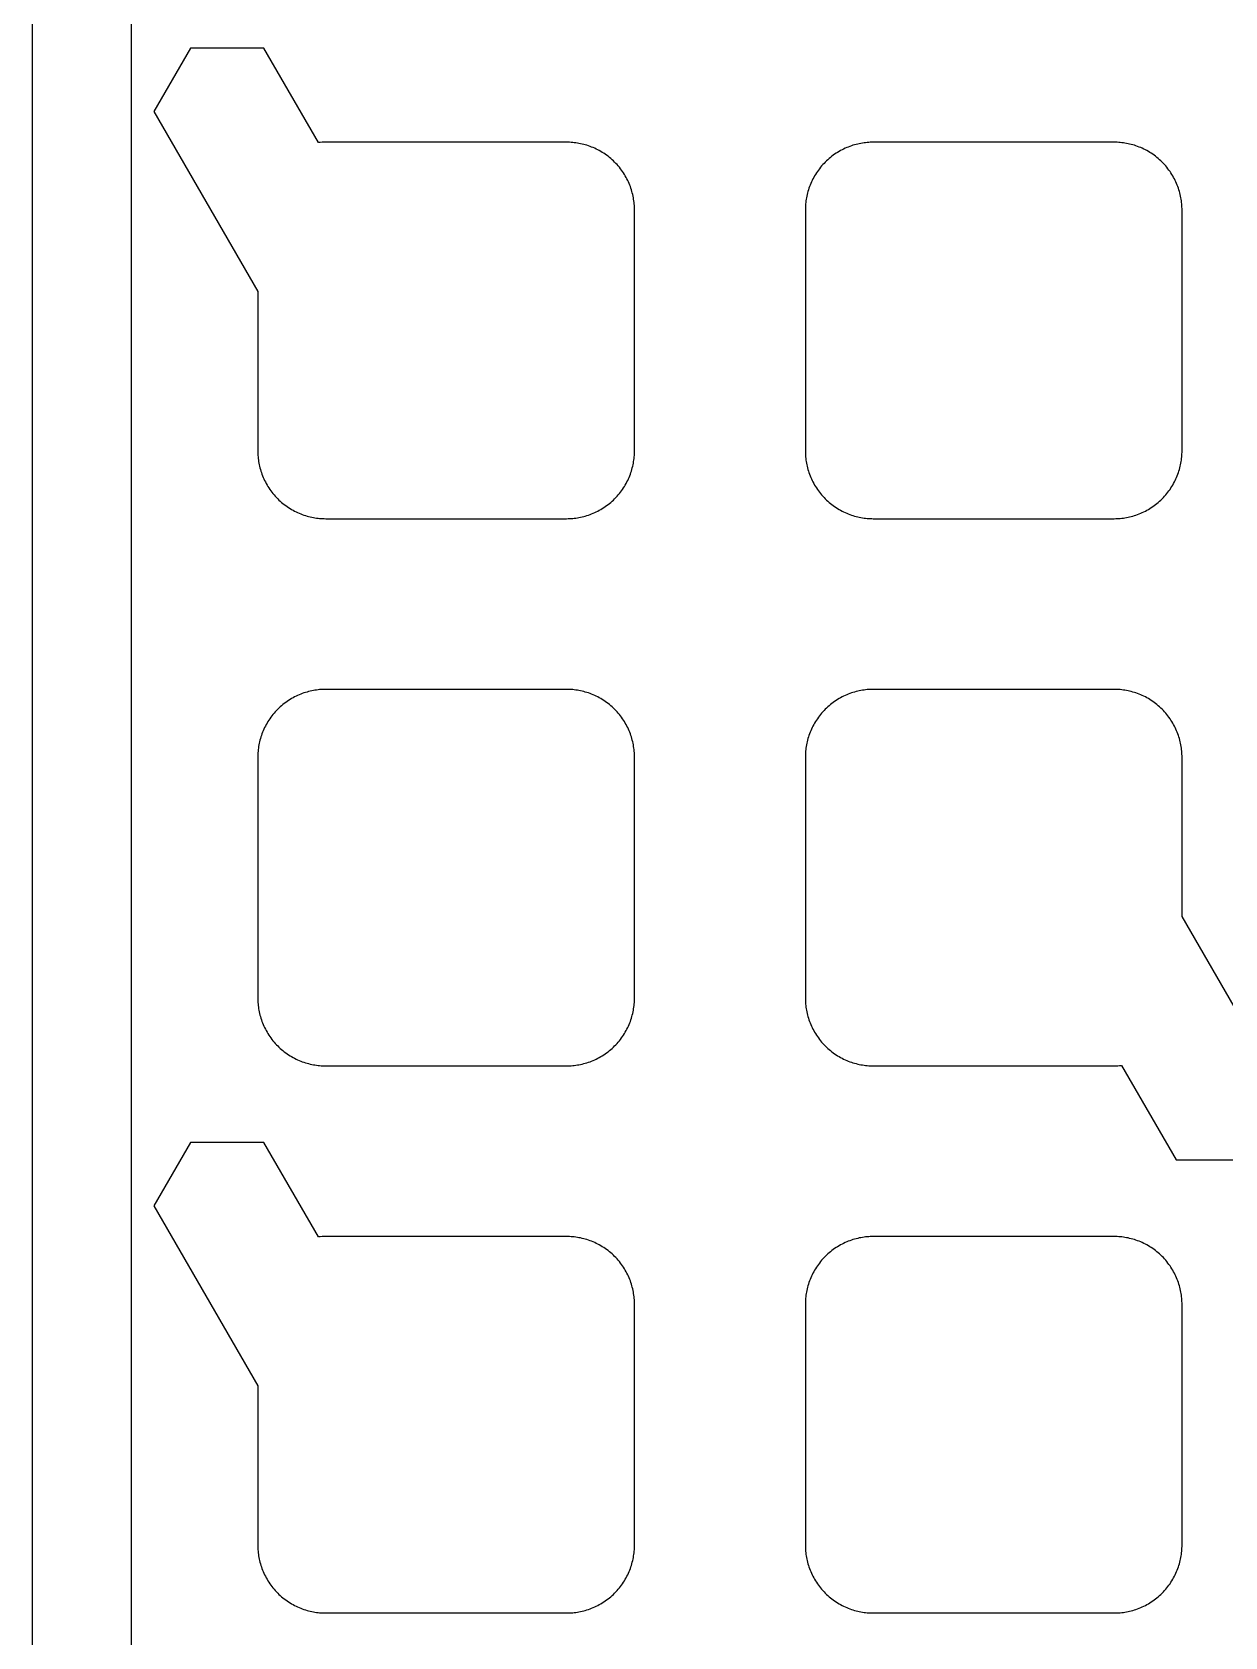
# Model space of a CAD drawing. Header units: millimetres. Extents: x -117 to 483, y -33 to 367.
# Drawn here: x -116.5 to -62.1, y 5.1 to 78.4 of the extents above; entities that cross this region are included whole.
import ezdxf

# ---------------------------------------------------------------- set-up
doc = ezdxf.new("R2010")
doc.units = ezdxf.units.MM
doc.header["$MEASUREMENT"] = 0
doc.layers.add('plot', color=12, linetype='Continuous', true_color=0xb80000)

msp = doc.modelspace()

# ---------------------------------------------------------------- linework, layer by layer
at = {"layer": 'plot'}
for points in [[(-116.531, -33.215), (483.469, -33.215), (483.469, 366.785), (-116.531, 366.785), (-116.531, -33.215)], [(-8.262, 79.143), (-8.262, -24.585), (-111.99, -24.585), (-111.99, 79.143)], [(-109.3, 77.679), (-110.975, 74.779)], [(-105.952, 77.679), (-109.3, 77.679)], [(-103.459, 73.361), (-105.952, 77.679)], [(-110.975, 74.779), (-106.226, 66.554)], [(-103.126, 56.179), (-92.126, 56.179), (-92.057, 56.18), (-91.988, 56.182), (-91.918, 56.186), (-91.847, 56.192), (-91.777, 56.199), (-91.705, 56.208), (-91.634, 56.218), (-91.562, 56.231), (-91.49, 56.245), (-91.418, 56.261), (-91.345, 56.279), (-91.273, 56.299), (-91.201, 56.32), (-91.129, 56.344), (-91.057, 56.369), (-90.985, 56.397), (-90.914, 56.426), (-90.843, 56.457), (-90.772, 56.49), (-90.702, 56.525), (-90.633, 56.562), (-90.564, 56.601), (-90.497, 56.642), (-90.43, 56.684), (-90.364, 56.729), (-90.299, 56.775), (-90.235, 56.823), (-90.172, 56.872), (-90.111, 56.924), (-90.05, 56.977), (-89.991, 57.031), (-89.934, 57.087), (-89.878, 57.145), (-89.823, 57.203), (-89.771, 57.264), (-89.719, 57.325), (-89.67, 57.388), (-89.622, 57.452), (-89.576, 57.517), (-89.531, 57.583), (-89.489, 57.65), (-89.448, 57.717), (-89.409, 57.786), (-89.372, 57.855), (-89.337, 57.925), (-89.304, 57.996), (-89.273, 58.067), (-89.244, 58.138), (-89.216, 58.21), (-89.191, 58.282), (-89.167, 58.354), (-89.146, 58.426), (-89.126, 58.498), (-89.108, 58.571), (-89.092, 58.643), (-89.078, 58.715), (-89.065, 58.787), (-89.055, 58.858), (-89.046, 58.93), (-89.039, 59.001), (-89.033, 59.071), (-89.029, 59.141), (-89.027, 59.21), (-89.026, 59.279), (-89.026, 70.279), (-89.027, 70.348), (-89.029, 70.417), (-89.033, 70.487), (-89.039, 70.558), (-89.046, 70.629), (-89.055, 70.7), (-89.065, 70.771), (-89.078, 70.843), (-89.092, 70.915), (-89.108, 70.988), (-89.126, 71.06), (-89.146, 71.132), (-89.167, 71.204), (-89.191, 71.277), (-89.216, 71.349), (-89.244, 71.42), (-89.273, 71.492), (-89.304, 71.563), (-89.337, 71.633), (-89.372, 71.703), (-89.409, 71.772), (-89.448, 71.841), (-89.489, 71.909), (-89.531, 71.975), (-89.576, 72.041), (-89.622, 72.106), (-89.67, 72.17), (-89.719, 72.233), (-89.771, 72.295), (-89.823, 72.355), (-89.878, 72.414), (-89.934, 72.471), (-89.991, 72.527), (-90.05, 72.582), (-90.111, 72.635), (-90.172, 72.686), (-90.235, 72.735), (-90.299, 72.783), (-90.364, 72.829), (-90.43, 72.874), (-90.497, 72.916), (-90.564, 72.957), (-90.633, 72.996), (-90.702, 73.033), (-90.772, 73.068), (-90.843, 73.101), (-90.914, 73.132), (-90.985, 73.161), (-91.057, 73.189), (-91.129, 73.214), (-91.201, 73.238), (-91.273, 73.259), (-91.345, 73.279), (-91.418, 73.297), (-91.49, 73.313), (-91.562, 73.327), (-91.634, 73.34), (-91.705, 73.35), (-91.777, 73.359), (-91.847, 73.367), (-91.918, 73.372), (-91.988, 73.376), (-92.057, 73.378), (-92.126, 73.379), (-103.126, 73.379), (-103.208, 73.378), (-103.291, 73.375), (-103.374, 73.369), (-103.459, 73.361), (-103.459, 73.361)], [(-78.126, 56.179), (-67.126, 56.179), (-67.057, 56.18), (-66.988, 56.182), (-66.918, 56.186), (-66.847, 56.192), (-66.777, 56.199), (-66.705, 56.208), (-66.634, 56.218), (-66.562, 56.231), (-66.49, 56.245), (-66.418, 56.261), (-66.345, 56.279), (-66.273, 56.299), (-66.201, 56.32), (-66.129, 56.344), (-66.057, 56.369), (-65.985, 56.397), (-65.914, 56.426), (-65.843, 56.457), (-65.772, 56.49), (-65.702, 56.525), (-65.633, 56.562), (-65.564, 56.601), (-65.497, 56.642), (-65.43, 56.684), (-65.364, 56.729), (-65.299, 56.775), (-65.235, 56.823), (-65.172, 56.872), (-65.111, 56.924), (-65.05, 56.977), (-64.991, 57.031), (-64.934, 57.087), (-64.878, 57.145), (-64.823, 57.203), (-64.771, 57.264), (-64.719, 57.325), (-64.67, 57.388), (-64.622, 57.452), (-64.576, 57.517), (-64.531, 57.583), (-64.489, 57.65), (-64.448, 57.717), (-64.409, 57.786), (-64.372, 57.855), (-64.337, 57.925), (-64.304, 57.996), (-64.273, 58.067), (-64.244, 58.138), (-64.216, 58.21), (-64.191, 58.282), (-64.167, 58.354), (-64.146, 58.426), (-64.126, 58.498), (-64.108, 58.571), (-64.092, 58.643), (-64.078, 58.715), (-64.065, 58.787), (-64.055, 58.858), (-64.046, 58.93), (-64.039, 59.001), (-64.033, 59.071), (-64.029, 59.141), (-64.027, 59.21), (-64.026, 59.279), (-64.026, 70.279), (-64.027, 70.348), (-64.029, 70.417), (-64.033, 70.487), (-64.039, 70.558), (-64.046, 70.629), (-64.055, 70.7), (-64.065, 70.771), (-64.078, 70.843), (-64.092, 70.915), (-64.108, 70.988), (-64.126, 71.06), (-64.146, 71.132), (-64.167, 71.204), (-64.191, 71.277), (-64.216, 71.349), (-64.244, 71.42), (-64.273, 71.492), (-64.304, 71.563), (-64.337, 71.633), (-64.372, 71.703), (-64.409, 71.772), (-64.448, 71.841), (-64.489, 71.909), (-64.531, 71.975), (-64.576, 72.041), (-64.622, 72.106), (-64.67, 72.17), (-64.719, 72.233), (-64.771, 72.295), (-64.823, 72.355), (-64.878, 72.414), (-64.934, 72.471), (-64.991, 72.527), (-65.05, 72.582), (-65.111, 72.635), (-65.172, 72.686), (-65.235, 72.735), (-65.299, 72.783), (-65.364, 72.829), (-65.43, 72.874), (-65.497, 72.916), (-65.564, 72.957), (-65.633, 72.996), (-65.702, 73.033), (-65.772, 73.068), (-65.843, 73.101), (-65.914, 73.132), (-65.985, 73.161), (-66.057, 73.189), (-66.129, 73.214), (-66.201, 73.238), (-66.273, 73.259), (-66.345, 73.279), (-66.418, 73.297), (-66.49, 73.313), (-66.562, 73.327), (-66.634, 73.34), (-66.705, 73.35), (-66.777, 73.359), (-66.847, 73.367), (-66.918, 73.372), (-66.988, 73.376), (-67.057, 73.378), (-67.126, 73.379), (-78.126, 73.379), (-78.195, 73.378), (-78.264, 73.376), (-78.334, 73.372), (-78.405, 73.367), (-78.475, 73.359), (-78.547, 73.35), (-78.618, 73.34), (-78.69, 73.327), (-78.762, 73.313), (-78.834, 73.297), (-78.907, 73.279), (-78.979, 73.259), (-79.051, 73.238), (-79.123, 73.214), (-79.195, 73.189), (-79.267, 73.161), (-79.338, 73.132), (-79.409, 73.101), (-79.48, 73.068), (-79.55, 73.033), (-79.619, 72.996), (-79.688, 72.957), (-79.755, 72.916), (-79.822, 72.874), (-79.888, 72.829), (-79.953, 72.783), (-80.017, 72.735), (-80.08, 72.686), (-80.141, 72.635), (-80.202, 72.582), (-80.261, 72.527), (-80.318, 72.471), (-80.374, 72.414), (-80.429, 72.355), (-80.481, 72.295), (-80.533, 72.233), (-80.582, 72.17), (-80.63, 72.106), (-80.676, 72.041), (-80.721, 71.975), (-80.763, 71.909), (-80.804, 71.841), (-80.843, 71.772), (-80.88, 71.703), (-80.915, 71.633), (-80.948, 71.563), (-80.979, 71.492), (-81.008, 71.42), (-81.036, 71.349), (-81.061, 71.277), (-81.085, 71.204), (-81.106, 71.132), (-81.126, 71.06), (-81.144, 70.988), (-81.16, 70.915), (-81.174, 70.843), (-81.187, 70.771), (-81.197, 70.7), (-81.206, 70.629), (-81.213, 70.558), (-81.219, 70.487), (-81.223, 70.417), (-81.225, 70.348), (-81.226, 70.279), (-81.226, 59.279), (-81.225, 59.21), (-81.223, 59.141), (-81.219, 59.071), (-81.213, 59.001), (-81.206, 58.93), (-81.197, 58.858), (-81.187, 58.787), (-81.174, 58.715), (-81.16, 58.643), (-81.144, 58.571), (-81.126, 58.498), (-81.106, 58.426), (-81.085, 58.354), (-81.061, 58.282), (-81.036, 58.21), (-81.008, 58.138), (-80.979, 58.067), (-80.948, 57.996), (-80.915, 57.925), (-80.88, 57.855), (-80.843, 57.786), (-80.804, 57.717), (-80.763, 57.65), (-80.721, 57.583), (-80.676, 57.517), (-80.63, 57.452), (-80.582, 57.388), (-80.533, 57.325), (-80.481, 57.264), (-80.429, 57.203), (-80.374, 57.145), (-80.318, 57.087), (-80.261, 57.031), (-80.202, 56.977), (-80.141, 56.924), (-80.08, 56.872), (-80.017, 56.823), (-79.953, 56.775), (-79.888, 56.729), (-79.822, 56.684), (-79.755, 56.642), (-79.688, 56.601), (-79.619, 56.562), (-79.55, 56.525), (-79.48, 56.49), (-79.409, 56.457), (-79.338, 56.426), (-79.267, 56.397), (-79.195, 56.369), (-79.123, 56.344), (-79.051, 56.32), (-78.979, 56.299), (-78.907, 56.279), (-78.834, 56.261), (-78.762, 56.245), (-78.69, 56.231), (-78.618, 56.218), (-78.547, 56.208), (-78.475, 56.199), (-78.405, 56.192), (-78.334, 56.186), (-78.264, 56.182), (-78.195, 56.18), (-78.126, 56.179)], [(-106.226, 66.554), (-106.226, 59.279), (-106.225, 59.21), (-106.223, 59.141), (-106.219, 59.071), (-106.213, 59.001), (-106.206, 58.93), (-106.197, 58.858), (-106.187, 58.787), (-106.174, 58.715), (-106.16, 58.643), (-106.144, 58.571), (-106.126, 58.498), (-106.106, 58.426), (-106.085, 58.354), (-106.061, 58.282), (-106.036, 58.21), (-106.008, 58.138), (-105.979, 58.067), (-105.948, 57.996), (-105.915, 57.925), (-105.88, 57.855), (-105.843, 57.786), (-105.804, 57.717), (-105.763, 57.65), (-105.721, 57.583), (-105.676, 57.517), (-105.63, 57.452), (-105.582, 57.388), (-105.533, 57.325), (-105.481, 57.264), (-105.429, 57.203), (-105.374, 57.145), (-105.318, 57.087), (-105.261, 57.031), (-105.202, 56.977), (-105.141, 56.924), (-105.08, 56.872), (-105.017, 56.823), (-104.953, 56.775), (-104.888, 56.729), (-104.822, 56.684), (-104.755, 56.642), (-104.688, 56.601), (-104.619, 56.562), (-104.55, 56.525), (-104.48, 56.49), (-104.409, 56.457), (-104.338, 56.426), (-104.267, 56.397), (-104.195, 56.369), (-104.123, 56.344), (-104.051, 56.32), (-103.979, 56.299), (-103.907, 56.279), (-103.834, 56.261), (-103.762, 56.245), (-103.69, 56.231), (-103.618, 56.218), (-103.547, 56.208), (-103.475, 56.199), (-103.405, 56.192), (-103.334, 56.186), (-103.264, 56.182), (-103.195, 56.18), (-103.126, 56.179)], [(-103.126, 31.179), (-92.126, 31.179), (-92.057, 31.18), (-91.988, 31.182), (-91.918, 31.186), (-91.847, 31.192), (-91.777, 31.199), (-91.705, 31.208), (-91.634, 31.218), (-91.562, 31.231), (-91.49, 31.245), (-91.418, 31.261), (-91.345, 31.279), (-91.273, 31.299), (-91.201, 31.32), (-91.129, 31.344), (-91.057, 31.369), (-90.985, 31.397), (-90.914, 31.426), (-90.843, 31.457), (-90.772, 31.49), (-90.702, 31.525), (-90.633, 31.562), (-90.564, 31.601), (-90.497, 31.642), (-90.43, 31.684), (-90.364, 31.729), (-90.299, 31.775), (-90.235, 31.823), (-90.172, 31.872), (-90.111, 31.924), (-90.05, 31.977), (-89.991, 32.031), (-89.934, 32.087), (-89.878, 32.145), (-89.823, 32.203), (-89.771, 32.264), (-89.719, 32.325), (-89.67, 32.388), (-89.622, 32.452), (-89.576, 32.517), (-89.531, 32.583), (-89.489, 32.65), (-89.448, 32.717), (-89.409, 32.786), (-89.372, 32.855), (-89.337, 32.925), (-89.304, 32.996), (-89.273, 33.067), (-89.244, 33.138), (-89.216, 33.21), (-89.191, 33.282), (-89.167, 33.354), (-89.146, 33.426), (-89.126, 33.498), (-89.108, 33.571), (-89.092, 33.643), (-89.078, 33.715), (-89.065, 33.787), (-89.055, 33.858), (-89.046, 33.93), (-89.039, 34.001), (-89.033, 34.071), (-89.029, 34.141), (-89.027, 34.21), (-89.026, 34.279), (-89.026, 45.279), (-89.027, 45.348), (-89.029, 45.417), (-89.033, 45.487), (-89.039, 45.558), (-89.046, 45.629), (-89.055, 45.7), (-89.065, 45.771), (-89.078, 45.843), (-89.092, 45.915), (-89.108, 45.988), (-89.126, 46.06), (-89.146, 46.132), (-89.167, 46.204), (-89.191, 46.277), (-89.216, 46.349), (-89.244, 46.42), (-89.273, 46.492), (-89.304, 46.563), (-89.337, 46.633), (-89.372, 46.703), (-89.409, 46.772), (-89.448, 46.841), (-89.489, 46.909), (-89.531, 46.975), (-89.576, 47.041), (-89.622, 47.106), (-89.67, 47.17), (-89.719, 47.233), (-89.771, 47.295), (-89.823, 47.355), (-89.878, 47.414), (-89.934, 47.471), (-89.991, 47.527), (-90.05, 47.582), (-90.111, 47.635), (-90.172, 47.686), (-90.235, 47.735), (-90.299, 47.783), (-90.364, 47.829), (-90.43, 47.874), (-90.497, 47.916), (-90.564, 47.957), (-90.633, 47.996), (-90.702, 48.033), (-90.772, 48.068), (-90.843, 48.101), (-90.914, 48.132), (-90.985, 48.161), (-91.057, 48.189), (-91.129, 48.214), (-91.201, 48.238), (-91.273, 48.259), (-91.345, 48.279), (-91.418, 48.297), (-91.49, 48.313), (-91.562, 48.327), (-91.634, 48.34), (-91.705, 48.35), (-91.777, 48.359), (-91.847, 48.367), (-91.918, 48.372), (-91.988, 48.376), (-92.057, 48.378), (-92.126, 48.379), (-103.126, 48.379), (-103.195, 48.378), (-103.264, 48.376), (-103.334, 48.372), (-103.405, 48.367), (-103.475, 48.359), (-103.547, 48.35), (-103.618, 48.34), (-103.69, 48.327), (-103.762, 48.313), (-103.834, 48.297), (-103.907, 48.279), (-103.979, 48.259), (-104.051, 48.238), (-104.123, 48.214), (-104.195, 48.189), (-104.267, 48.161), (-104.338, 48.132), (-104.409, 48.101), (-104.48, 48.068), (-104.55, 48.033), (-104.619, 47.996), (-104.688, 47.957), (-104.755, 47.916), (-104.822, 47.874), (-104.888, 47.829), (-104.953, 47.783), (-105.017, 47.735), (-105.08, 47.686), (-105.141, 47.635), (-105.202, 47.582), (-105.261, 47.527), (-105.318, 47.471), (-105.374, 47.414), (-105.429, 47.355), (-105.481, 47.295), (-105.533, 47.233), (-105.582, 47.17), (-105.63, 47.106), (-105.676, 47.041), (-105.721, 46.975), (-105.763, 46.909), (-105.804, 46.841), (-105.843, 46.772), (-105.88, 46.703), (-105.915, 46.633), (-105.948, 46.563), (-105.979, 46.492), (-106.008, 46.42), (-106.036, 46.349), (-106.061, 46.277), (-106.085, 46.204), (-106.106, 46.132), (-106.126, 46.06), (-106.144, 45.988), (-106.16, 45.915), (-106.174, 45.843), (-106.187, 45.771), (-106.197, 45.7), (-106.206, 45.629), (-106.213, 45.558), (-106.219, 45.487), (-106.223, 45.417), (-106.225, 45.348), (-106.226, 45.279), (-106.226, 34.279), (-106.225, 34.21), (-106.223, 34.141), (-106.219, 34.071), (-106.213, 34.001), (-106.206, 33.93), (-106.197, 33.858), (-106.187, 33.787), (-106.174, 33.715), (-106.16, 33.643), (-106.144, 33.571), (-106.126, 33.498), (-106.106, 33.426), (-106.085, 33.354), (-106.061, 33.282), (-106.036, 33.21), (-106.008, 33.138), (-105.979, 33.067), (-105.948, 32.996), (-105.915, 32.925), (-105.88, 32.855), (-105.843, 32.786), (-105.804, 32.717), (-105.763, 32.65), (-105.721, 32.583), (-105.676, 32.517), (-105.63, 32.452), (-105.582, 32.388), (-105.533, 32.325), (-105.481, 32.264), (-105.429, 32.203), (-105.374, 32.145), (-105.318, 32.087), (-105.261, 32.031), (-105.202, 31.977), (-105.141, 31.924), (-105.08, 31.872), (-105.017, 31.823), (-104.953, 31.775), (-104.888, 31.729), (-104.822, 31.684), (-104.755, 31.642), (-104.688, 31.601), (-104.619, 31.562), (-104.55, 31.525), (-104.48, 31.49), (-104.409, 31.457), (-104.338, 31.426), (-104.267, 31.397), (-104.195, 31.369), (-104.123, 31.344), (-104.051, 31.32), (-103.979, 31.299), (-103.907, 31.279), (-103.834, 31.261), (-103.762, 31.245), (-103.69, 31.231), (-103.618, 31.218), (-103.547, 31.208), (-103.475, 31.199), (-103.405, 31.192), (-103.334, 31.186), (-103.264, 31.182), (-103.195, 31.18), (-103.126, 31.179)], [(-64.026, 38.004), (-64.026, 45.279), (-64.027, 45.348), (-64.029, 45.417), (-64.033, 45.487), (-64.039, 45.558), (-64.046, 45.629), (-64.055, 45.7), (-64.065, 45.771), (-64.078, 45.843), (-64.092, 45.915), (-64.108, 45.988), (-64.126, 46.06), (-64.146, 46.132), (-64.167, 46.204), (-64.191, 46.277), (-64.216, 46.349), (-64.244, 46.42), (-64.273, 46.492), (-64.304, 46.563), (-64.337, 46.633), (-64.372, 46.703), (-64.409, 46.772), (-64.448, 46.841), (-64.489, 46.909), (-64.531, 46.975), (-64.576, 47.041), (-64.622, 47.106), (-64.67, 47.17), (-64.719, 47.233), (-64.771, 47.295), (-64.823, 47.355), (-64.878, 47.414), (-64.934, 47.471), (-64.991, 47.527), (-65.05, 47.582), (-65.111, 47.635), (-65.172, 47.686), (-65.235, 47.735), (-65.299, 47.783), (-65.364, 47.829), (-65.43, 47.874), (-65.497, 47.916), (-65.564, 47.957), (-65.633, 47.996), (-65.702, 48.033), (-65.772, 48.068), (-65.843, 48.101), (-65.914, 48.132), (-65.985, 48.161), (-66.057, 48.189), (-66.129, 48.214), (-66.201, 48.238), (-66.273, 48.259), (-66.345, 48.279), (-66.418, 48.297), (-66.49, 48.313), (-66.562, 48.327), (-66.634, 48.34), (-66.705, 48.35), (-66.777, 48.359), (-66.847, 48.367), (-66.918, 48.372), (-66.988, 48.376), (-67.057, 48.378), (-67.126, 48.379), (-78.126, 48.379), (-78.195, 48.378), (-78.264, 48.376), (-78.334, 48.372), (-78.405, 48.367), (-78.475, 48.359), (-78.547, 48.35), (-78.618, 48.34), (-78.69, 48.327), (-78.762, 48.313), (-78.834, 48.297), (-78.907, 48.279), (-78.979, 48.259), (-79.051, 48.238), (-79.123, 48.214), (-79.195, 48.189), (-79.267, 48.161), (-79.338, 48.132), (-79.409, 48.101), (-79.48, 48.068), (-79.55, 48.033), (-79.619, 47.996), (-79.688, 47.957), (-79.755, 47.916), (-79.822, 47.874), (-79.888, 47.829), (-79.953, 47.783), (-80.017, 47.735), (-80.08, 47.686), (-80.141, 47.635), (-80.202, 47.582), (-80.261, 47.527), (-80.318, 47.471), (-80.374, 47.414), (-80.429, 47.355), (-80.481, 47.295), (-80.533, 47.233), (-80.582, 47.17), (-80.63, 47.106), (-80.676, 47.041), (-80.721, 46.975), (-80.763, 46.909), (-80.804, 46.841), (-80.843, 46.772), (-80.88, 46.703), (-80.915, 46.633), (-80.948, 46.563), (-80.979, 46.492), (-81.008, 46.42), (-81.036, 46.349), (-81.061, 46.277), (-81.085, 46.204), (-81.106, 46.132), (-81.126, 46.06), (-81.144, 45.988), (-81.16, 45.915), (-81.174, 45.843), (-81.187, 45.771), (-81.197, 45.7), (-81.206, 45.629), (-81.213, 45.558), (-81.219, 45.487), (-81.223, 45.417), (-81.225, 45.348), (-81.226, 45.279), (-81.226, 34.279), (-81.225, 34.21), (-81.223, 34.141), (-81.219, 34.071), (-81.213, 34.001), (-81.206, 33.93), (-81.197, 33.858), (-81.187, 33.787), (-81.174, 33.715), (-81.16, 33.643), (-81.144, 33.571), (-81.126, 33.498), (-81.106, 33.426), (-81.085, 33.354), (-81.061, 33.282), (-81.036, 33.21), (-81.008, 33.138), (-80.979, 33.067), (-80.948, 32.996), (-80.915, 32.925), (-80.88, 32.855), (-80.843, 32.786), (-80.804, 32.717), (-80.763, 32.65), (-80.721, 32.583), (-80.676, 32.517), (-80.63, 32.452), (-80.582, 32.388), (-80.533, 32.325), (-80.481, 32.264), (-80.429, 32.203), (-80.374, 32.145), (-80.318, 32.087), (-80.261, 32.031), (-80.202, 31.977), (-80.141, 31.924), (-80.08, 31.872), (-80.017, 31.823), (-79.953, 31.775), (-79.888, 31.729), (-79.822, 31.684), (-79.755, 31.642), (-79.688, 31.601), (-79.619, 31.562), (-79.55, 31.525), (-79.48, 31.49), (-79.409, 31.457), (-79.338, 31.426), (-79.267, 31.397), (-79.195, 31.369), (-79.123, 31.344), (-79.051, 31.32), (-78.979, 31.299), (-78.907, 31.279), (-78.834, 31.261), (-78.762, 31.245), (-78.69, 31.231), (-78.618, 31.218), (-78.547, 31.208), (-78.475, 31.199), (-78.405, 31.192), (-78.334, 31.186), (-78.264, 31.182), (-78.195, 31.18), (-78.126, 31.179)], [(-59.277, 29.779), (-64.026, 38.004)], [(-78.126, 31.179), (-67.126, 31.179), (-67.044, 31.18), (-66.961, 31.184), (-66.878, 31.189), (-66.793, 31.197), (-66.793, 31.197)], [(-66.793, 31.197), (-64.3, 26.879)], [(-109.3, 27.679), (-110.975, 24.779)], [(-105.952, 27.679), (-109.3, 27.679)], [(-103.459, 23.361), (-105.952, 27.679)], [(-64.3, 26.879), (-60.952, 26.879)], [(-110.975, 24.779), (-106.226, 16.554)], [(-103.126, 6.179), (-92.126, 6.179), (-92.057, 6.18), (-91.988, 6.182), (-91.918, 6.186), (-91.847, 6.192), (-91.777, 6.199), (-91.705, 6.208), (-91.634, 6.218), (-91.562, 6.231), (-91.49, 6.245), (-91.418, 6.261), (-91.345, 6.279), (-91.273, 6.299), (-91.201, 6.32), (-91.129, 6.344), (-91.057, 6.369), (-90.985, 6.397), (-90.914, 6.426), (-90.843, 6.457), (-90.772, 6.49), (-90.702, 6.525), (-90.633, 6.562), (-90.564, 6.601), (-90.497, 6.642), (-90.43, 6.684), (-90.364, 6.729), (-90.299, 6.775), (-90.235, 6.823), (-90.172, 6.872), (-90.111, 6.924), (-90.05, 6.977), (-89.991, 7.031), (-89.934, 7.087), (-89.878, 7.145), (-89.823, 7.203), (-89.771, 7.264), (-89.719, 7.325), (-89.67, 7.388), (-89.622, 7.452), (-89.576, 7.517), (-89.531, 7.583), (-89.489, 7.65), (-89.448, 7.717), (-89.409, 7.786), (-89.372, 7.855), (-89.337, 7.925), (-89.304, 7.996), (-89.273, 8.067), (-89.244, 8.138), (-89.216, 8.21), (-89.191, 8.282), (-89.167, 8.354), (-89.146, 8.426), (-89.126, 8.498), (-89.108, 8.571), (-89.092, 8.643), (-89.078, 8.715), (-89.065, 8.787), (-89.055, 8.858), (-89.046, 8.93), (-89.039, 9.001), (-89.033, 9.071), (-89.029, 9.141), (-89.027, 9.21), (-89.026, 9.279), (-89.026, 20.279), (-89.027, 20.348), (-89.029, 20.417), (-89.033, 20.487), (-89.039, 20.558), (-89.046, 20.629), (-89.055, 20.7), (-89.065, 20.771), (-89.078, 20.843), (-89.092, 20.915), (-89.108, 20.988), (-89.126, 21.06), (-89.146, 21.132), (-89.167, 21.204), (-89.191, 21.277), (-89.216, 21.349), (-89.244, 21.42), (-89.273, 21.492), (-89.304, 21.563), (-89.337, 21.633), (-89.372, 21.703), (-89.409, 21.772), (-89.448, 21.841), (-89.489, 21.909), (-89.531, 21.975), (-89.576, 22.041), (-89.622, 22.106), (-89.67, 22.17), (-89.719, 22.233), (-89.771, 22.295), (-89.823, 22.355), (-89.878, 22.414), (-89.934, 22.471), (-89.991, 22.527), (-90.05, 22.582), (-90.111, 22.635), (-90.172, 22.686), (-90.235, 22.735), (-90.299, 22.783), (-90.364, 22.829), (-90.43, 22.874), (-90.497, 22.916), (-90.564, 22.957), (-90.633, 22.996), (-90.702, 23.033), (-90.772, 23.068), (-90.843, 23.101), (-90.914, 23.132), (-90.985, 23.161), (-91.057, 23.189), (-91.129, 23.214), (-91.201, 23.238), (-91.273, 23.259), (-91.345, 23.279), (-91.418, 23.297), (-91.49, 23.313), (-91.562, 23.327), (-91.634, 23.34), (-91.705, 23.35), (-91.777, 23.359), (-91.847, 23.367), (-91.918, 23.372), (-91.988, 23.376), (-92.057, 23.378), (-92.126, 23.379), (-103.126, 23.379), (-103.208, 23.378), (-103.291, 23.375), (-103.374, 23.369), (-103.459, 23.361), (-103.459, 23.361)], [(-78.126, 6.179), (-67.126, 6.179), (-67.057, 6.18), (-66.988, 6.182), (-66.918, 6.186), (-66.847, 6.192), (-66.777, 6.199), (-66.705, 6.208), (-66.634, 6.218), (-66.562, 6.231), (-66.49, 6.245), (-66.418, 6.261), (-66.345, 6.279), (-66.273, 6.299), (-66.201, 6.32), (-66.129, 6.344), (-66.057, 6.369), (-65.985, 6.397), (-65.914, 6.426), (-65.843, 6.457), (-65.772, 6.49), (-65.702, 6.525), (-65.633, 6.562), (-65.564, 6.601), (-65.497, 6.642), (-65.43, 6.684), (-65.364, 6.729), (-65.299, 6.775), (-65.235, 6.823), (-65.172, 6.872), (-65.111, 6.924), (-65.05, 6.977), (-64.991, 7.031), (-64.934, 7.087), (-64.878, 7.145), (-64.823, 7.203), (-64.771, 7.264), (-64.719, 7.325), (-64.67, 7.388), (-64.622, 7.452), (-64.576, 7.517), (-64.531, 7.583), (-64.489, 7.65), (-64.448, 7.717), (-64.409, 7.786), (-64.372, 7.855), (-64.337, 7.925), (-64.304, 7.996), (-64.273, 8.067), (-64.244, 8.138), (-64.216, 8.21), (-64.191, 8.282), (-64.167, 8.354), (-64.146, 8.426), (-64.126, 8.498), (-64.108, 8.571), (-64.092, 8.643), (-64.078, 8.715), (-64.065, 8.787), (-64.055, 8.858), (-64.046, 8.93), (-64.039, 9.001), (-64.033, 9.071), (-64.029, 9.141), (-64.027, 9.21), (-64.026, 9.279), (-64.026, 20.279), (-64.027, 20.348), (-64.029, 20.417), (-64.033, 20.487), (-64.039, 20.558), (-64.046, 20.629), (-64.055, 20.7), (-64.065, 20.771), (-64.078, 20.843), (-64.092, 20.915), (-64.108, 20.988), (-64.126, 21.06), (-64.146, 21.132), (-64.167, 21.204), (-64.191, 21.277), (-64.216, 21.349), (-64.244, 21.42), (-64.273, 21.492), (-64.304, 21.563), (-64.337, 21.633), (-64.372, 21.703), (-64.409, 21.772), (-64.448, 21.841), (-64.489, 21.909), (-64.531, 21.975), (-64.576, 22.041), (-64.622, 22.106), (-64.67, 22.17), (-64.719, 22.233), (-64.771, 22.295), (-64.823, 22.355), (-64.878, 22.414), (-64.934, 22.471), (-64.991, 22.527), (-65.05, 22.582), (-65.111, 22.635), (-65.172, 22.686), (-65.235, 22.735), (-65.299, 22.783), (-65.364, 22.829), (-65.43, 22.874), (-65.497, 22.916), (-65.564, 22.957), (-65.633, 22.996), (-65.702, 23.033), (-65.772, 23.068), (-65.843, 23.101), (-65.914, 23.132), (-65.985, 23.161), (-66.057, 23.189), (-66.129, 23.214), (-66.201, 23.238), (-66.273, 23.259), (-66.345, 23.279), (-66.418, 23.297), (-66.49, 23.313), (-66.562, 23.327), (-66.634, 23.34), (-66.705, 23.35), (-66.777, 23.359), (-66.847, 23.367), (-66.918, 23.372), (-66.988, 23.376), (-67.057, 23.378), (-67.126, 23.379), (-78.126, 23.379), (-78.195, 23.378), (-78.264, 23.376), (-78.334, 23.372), (-78.405, 23.367), (-78.475, 23.359), (-78.547, 23.35), (-78.618, 23.34), (-78.69, 23.327), (-78.762, 23.313), (-78.834, 23.297), (-78.907, 23.279), (-78.979, 23.259), (-79.051, 23.238), (-79.123, 23.214), (-79.195, 23.189), (-79.267, 23.161), (-79.338, 23.132), (-79.409, 23.101), (-79.48, 23.068), (-79.55, 23.033), (-79.619, 22.996), (-79.688, 22.957), (-79.755, 22.916), (-79.822, 22.874), (-79.888, 22.829), (-79.953, 22.783), (-80.017, 22.735), (-80.08, 22.686), (-80.141, 22.635), (-80.202, 22.582), (-80.261, 22.527), (-80.318, 22.471), (-80.374, 22.414), (-80.429, 22.355), (-80.481, 22.295), (-80.533, 22.233), (-80.582, 22.17), (-80.63, 22.106), (-80.676, 22.041), (-80.721, 21.975), (-80.763, 21.909), (-80.804, 21.841), (-80.843, 21.772), (-80.88, 21.703), (-80.915, 21.633), (-80.948, 21.563), (-80.979, 21.492), (-81.008, 21.42), (-81.036, 21.349), (-81.061, 21.277), (-81.085, 21.204), (-81.106, 21.132), (-81.126, 21.06), (-81.144, 20.988), (-81.16, 20.915), (-81.174, 20.843), (-81.187, 20.771), (-81.197, 20.7), (-81.206, 20.629), (-81.213, 20.558), (-81.219, 20.487), (-81.223, 20.417), (-81.225, 20.348), (-81.226, 20.279), (-81.226, 9.279), (-81.225, 9.21), (-81.223, 9.141), (-81.219, 9.071), (-81.213, 9.001), (-81.206, 8.93), (-81.197, 8.858), (-81.187, 8.787), (-81.174, 8.715), (-81.16, 8.643), (-81.144, 8.571), (-81.126, 8.498), (-81.106, 8.426), (-81.085, 8.354), (-81.061, 8.282), (-81.036, 8.21), (-81.008, 8.138), (-80.979, 8.067), (-80.948, 7.996), (-80.915, 7.925), (-80.88, 7.855), (-80.843, 7.786), (-80.804, 7.717), (-80.763, 7.65), (-80.721, 7.583), (-80.676, 7.517), (-80.63, 7.452), (-80.582, 7.388), (-80.533, 7.325), (-80.481, 7.264), (-80.429, 7.203), (-80.374, 7.145), (-80.318, 7.087), (-80.261, 7.031), (-80.202, 6.977), (-80.141, 6.924), (-80.08, 6.872), (-80.017, 6.823), (-79.953, 6.775), (-79.888, 6.729), (-79.822, 6.684), (-79.755, 6.642), (-79.688, 6.601), (-79.619, 6.562), (-79.55, 6.525), (-79.48, 6.49), (-79.409, 6.457), (-79.338, 6.426), (-79.267, 6.397), (-79.195, 6.369), (-79.123, 6.344), (-79.051, 6.32), (-78.979, 6.299), (-78.907, 6.279), (-78.834, 6.261), (-78.762, 6.245), (-78.69, 6.231), (-78.618, 6.218), (-78.547, 6.208), (-78.475, 6.199), (-78.405, 6.192), (-78.334, 6.186), (-78.264, 6.182), (-78.195, 6.18), (-78.126, 6.179)], [(-106.226, 16.554), (-106.226, 9.279), (-106.225, 9.21), (-106.223, 9.141), (-106.219, 9.071), (-106.213, 9.001), (-106.206, 8.93), (-106.197, 8.858), (-106.187, 8.787), (-106.174, 8.715), (-106.16, 8.643), (-106.144, 8.571), (-106.126, 8.498), (-106.106, 8.426), (-106.085, 8.354), (-106.061, 8.282), (-106.036, 8.21), (-106.008, 8.138), (-105.979, 8.067), (-105.948, 7.996), (-105.915, 7.925), (-105.88, 7.855), (-105.843, 7.786), (-105.804, 7.717), (-105.763, 7.65), (-105.721, 7.583), (-105.676, 7.517), (-105.63, 7.452), (-105.582, 7.388), (-105.533, 7.325), (-105.481, 7.264), (-105.429, 7.203), (-105.374, 7.145), (-105.318, 7.087), (-105.261, 7.031), (-105.202, 6.977), (-105.141, 6.924), (-105.08, 6.872), (-105.017, 6.823), (-104.953, 6.775), (-104.888, 6.729), (-104.822, 6.684), (-104.755, 6.642), (-104.688, 6.601), (-104.619, 6.562), (-104.55, 6.525), (-104.48, 6.49), (-104.409, 6.457), (-104.338, 6.426), (-104.267, 6.397), (-104.195, 6.369), (-104.123, 6.344), (-104.051, 6.32), (-103.979, 6.299), (-103.907, 6.279), (-103.834, 6.261), (-103.762, 6.245), (-103.69, 6.231), (-103.618, 6.218), (-103.547, 6.208), (-103.475, 6.199), (-103.405, 6.192), (-103.334, 6.186), (-103.264, 6.182), (-103.195, 6.18), (-103.126, 6.179)]]:
    msp.add_lwpolyline(points, dxfattribs=at)

doc.saveas('drawing.dxf')
